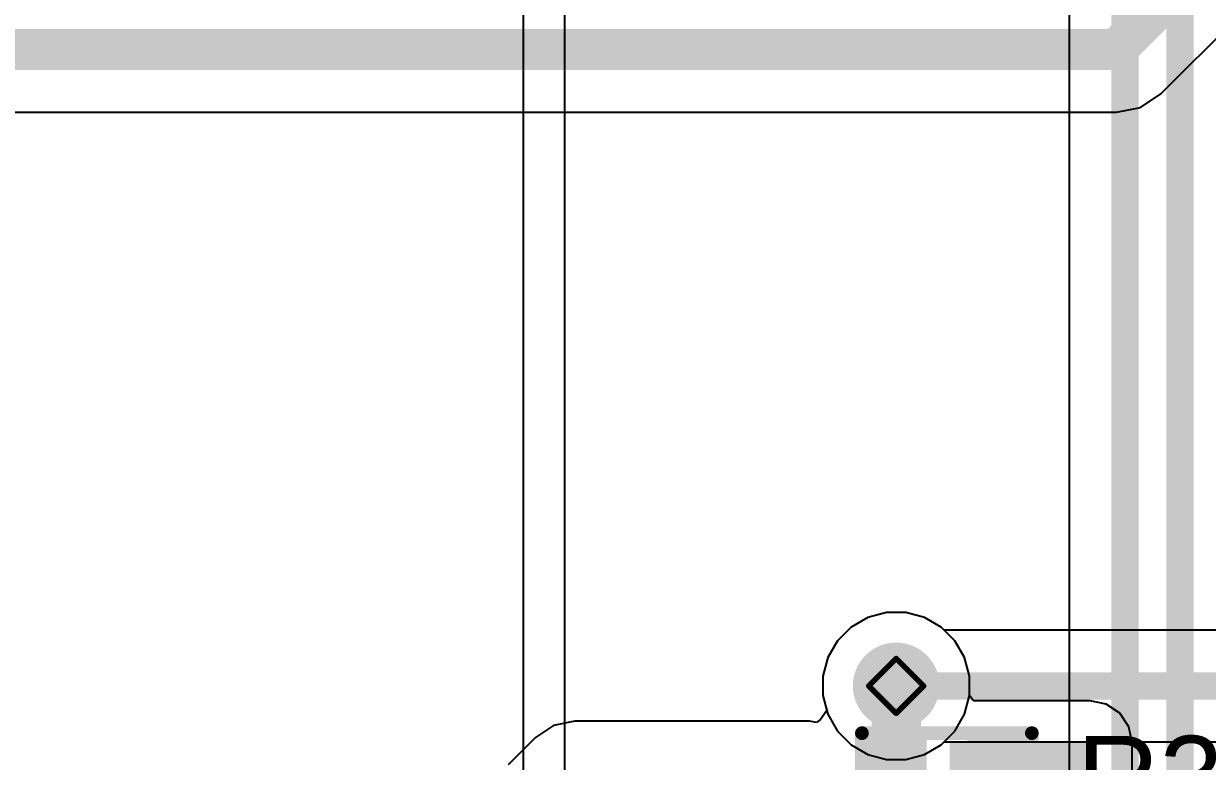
# Model space of a CAD drawing. Header units: inches. Extents: x -17.5 to 14.7, y -6.2 to 5.9.
# Drawn here: x 2.2808 to 2.7127, y 0.8162 to 1.0854 of the extents above; entities that cross this region are included whole.
import ezdxf

# ---------------------------------------------------------------- set-up
doc = ezdxf.new("R2010")
doc.units = ezdxf.units.IN
doc.header["$MEASUREMENT"] = 0
for name, color, linetype in [('Bottom Layer', 5, 'Continuous'), ('Bottom Solder', 6, 'Continuous'), ('Drill Drawing', 1, 'Continuous'), ('Ground Layer', 76, 'Continuous'), ('Power Layer', 16, 'Continuous'), ('Top Layer', 1, 'Continuous'), ('Top Overlay', 2, 'Continuous'), ('Top Paste', 8, 'Continuous'), ('Top Solder', 216, 'Continuous'), ('Via Holes', 16, 'Continuous')]:
    doc.layers.add(name, color=color, linetype=linetype)
doc.styles.add('Arial', font='', dxfattribs={"height": 0.2})
doc.styles.get('Arial').set_extended_font_data('Arial')

# ---------------------------------------------------------------- blocks, each defined once
blk = doc.blocks.new('R___0402_89')
at = {"layer": 'Top Layer'}
for points in [[(-0.0275, -0.0125), (-0.0275, 0.0125), (-0.0095, 0.0125), (-0.0095, -0.0125)], [(0.0095, -0.0125), (0.0095, 0.0125), (0.0275, 0.0125), (0.0275, -0.0125)]]:
    blk.add_hatch(color=1, dxfattribs=at).paths.add_polyline_path(points)
at = {"layer": 'Top Paste'}
for points in [[(-0.0275, -0.0125), (-0.0275, 0.0125), (-0.0095, 0.0125), (-0.0095, -0.0125)], [(0.0095, -0.0125), (0.0095, 0.0125), (0.0275, 0.0125), (0.0275, -0.0125)]]:
    blk.add_hatch(color=8, dxfattribs=at).paths.add_polyline_path(points)
at = {"layer": 'Top Solder'}
for points in [[(-0.02967, -0.01467), (-0.02967, 0.01467), (-0.00733, 0.01467), (-0.00733, -0.01467)], [(0.00733, -0.01467), (0.00733, 0.01467), (0.02967, 0.01467), (0.02967, -0.01467)]]:
    blk.add_hatch(color=216, dxfattribs=at).paths.add_polyline_path(points)
at = {"layer": 'Top Overlay'}
for points in [[(-0.031, 0.016, 0.005, 0.005, 0), (0.031, 0.016, 0.005, 0.005, 0)], [(-0.031, -0.016, 0.005, 0.005, 0), (-0.031, 0.016, 0.005, 0.005, 0)], [(0.031, -0.016, 0.005, 0.005, 0), (0.031, 0.016, 0.005, 0.005, 0)], [(-0.031, -0.016, 0.005, 0.005, 0), (0.031, -0.016, 0.005, 0.005, 0)], [(-0.032, -0.017, 0.000127, 0.000127, 0), (0.032, -0.017, 0.000127, 0.000127, 0)]]:
    blk.add_lwpolyline(points, format="xyseb", dxfattribs=at)
for points in [[(-0.03225, 0.016, 0.0025, 0.0025, 1), (-0.02975, 0.016, 0.0025, 0.0025, 1)], [(-0.03225, 0.016, 0.0025, 0.0025, 1), (-0.02975, 0.016, 0.0025, 0.0025, 1)], [(0.02975, 0.016, 0.0025, 0.0025, 1), (0.03225, 0.016, 0.0025, 0.0025, 1)], [(0.02975, 0.016, 0.0025, 0.0025, 1), (0.03225, 0.016, 0.0025, 0.0025, 1)], [(-0.03225, -0.016, 0.0025, 0.0025, 1), (-0.02975, -0.016, 0.0025, 0.0025, 1)], [(-0.03225, -0.016, 0.0025, 0.0025, 1), (-0.02975, -0.016, 0.0025, 0.0025, 1)], [(-0.03203, -0.017, 0.0000635, 0.0000635, 1), (-0.03197, -0.017, 0.0000635, 0.0000635, 1)], [(0.02975, -0.016, 0.0025, 0.0025, 1), (0.03225, -0.016, 0.0025, 0.0025, 1)], [(0.02975, -0.016, 0.0025, 0.0025, 1), (0.03225, -0.016, 0.0025, 0.0025, 1)], [(0.03197, -0.017, 0.0000635, 0.0000635, 1), (0.03203, -0.017, 0.0000635, 0.0000635, 1)]]:
    blk.add_lwpolyline(points, format="xyseb", close=True, dxfattribs=at)

msp = doc.modelspace()

# ---------------------------------------------------------------- hatches: boundary and pattern name
at = {"layer": 'Bottom Layer'}
h = msp.add_hatch(color=5, dxfattribs=at)
edge = h.paths.add_edge_path()
edge.add_arc((2.59919, 0.84369), 0.01181, 0, 360)
at = {"layer": 'Bottom Solder'}
h = msp.add_hatch(color=6, dxfattribs=at)
edge = h.paths.add_edge_path()
edge.add_arc((2.59919, 0.84369), 0.01581, 0, 360)
at = {"layer": 'Ground Layer'}
h = msp.add_hatch(color=76, dxfattribs=at)
edge = h.paths.add_edge_path()
edge.add_arc((2.59919, 0.84369), 0.01181, 0, 360)
at = {"layer": 'Power Layer'}
h = msp.add_hatch(color=16, dxfattribs=at)
edge = h.paths.add_edge_path()
edge.add_arc((2.59919, 0.84369), 0.01181, 0, 360)
at = {"layer": 'Top Layer'}
h = msp.add_hatch(color=1, dxfattribs=at)
edge = h.paths.add_edge_path()
edge.add_arc((2.59919, 0.84369), 0.01181, 0, 360)
for points in [[(2.59019, 0.81346), (2.60819, 0.81346), (2.60819, 0.84369), (2.59019, 0.84369)], [(2.61869, 0.68639), (2.67, 0.68639), (2.67, 0.82296), (2.61869, 0.82296)], [(2.63895, 0.44875), (2.67, 0.44875), (2.67, 0.82296), (2.63895, 0.82296)]]:
    msp.add_hatch(color=1, dxfattribs=at).paths.add_polyline_path(points)
at = {"layer": 'Top Solder'}
h = msp.add_hatch(color=216, dxfattribs=at)
edge = h.paths.add_edge_path()
edge.add_arc((2.59919, 0.84369), 0.01581, 0, 360)
at = {"layer": 'Via Holes'}
h = msp.add_hatch(color=7, dxfattribs=at)
edge = h.paths.add_edge_path()
edge.add_arc((2.59919, 0.84369), 0.00591, 0, 360)

# ---------------------------------------------------------------- linework, layer by layer
at = {"layer": 'Bottom Layer'}
for p, q in [((2.66232, 1.19044), (2.66232, 0.79105)), ((2.58884, 0.86868), (2.58272, 0.86515)), ((2.59566, 0.87051), (2.58884, 0.86868)), ((2.60271, 0.87051), (2.59566, 0.87051)), ((2.60953, 0.86868), (2.60271, 0.87051)), ((2.61565, 0.86515), (2.60953, 0.86868)), ((2.58272, 0.86515), (2.57773, 0.86016)), ((2.62064, 0.86016), (2.61565, 0.86515)), ((2.57773, 0.86016), (2.5742, 0.85404)), ((2.62417, 0.85404), (2.62064, 0.86016)), ((2.5742, 0.85404), (2.57237, 0.84722)), ((2.626, 0.84722), (2.62417, 0.85404)), ((2.57237, 0.84722), (2.57237, 0.84017)), ((2.626, 0.84017), (2.626, 0.84722)), ((2.57237, 0.84017), (2.5742, 0.83335)), ((2.62417, 0.83335), (2.626, 0.84017)), ((2.5742, 0.83335), (2.57773, 0.82723)), ((2.62064, 0.82723), (2.62417, 0.83335)), ((2.57773, 0.82723), (2.58272, 0.82224)), ((2.61565, 0.82224), (2.62064, 0.82723)), ((2.58272, 0.82224), (2.58884, 0.81871)), ((2.60953, 0.81871), (2.61565, 0.82224)), ((2.58884, 0.81871), (2.59566, 0.81688)), ((2.59566, 0.81688), (2.60271, 0.81688)), ((2.60271, 0.81688), (2.60953, 0.81871))]:
    msp.add_line(p, q, dxfattribs=at)
for points in [[(2.70271, 0.6575, 0.01, 0.01, 0), (2.70271, 1.20718, 0.01, 0.01, 0)], [(2.68271, 0.64921, 0.01, 0.01, 0), (2.68271, 1.19889, 0.01, 0.01, 0)]]:
    msp.add_lwpolyline(points, format="xyseb", dxfattribs=at)
at = {"layer": 'Drill Drawing'}
for points in [[(2.58919, 0.84369, 0.002, 0.002, 0), (2.59919, 0.85369, 0.002, 0.002, 0)], [(2.59919, 0.85369, 0.002, 0.002, 0), (2.60919, 0.84369, 0.002, 0.002, 0)], [(2.58919, 0.84369, 0.002, 0.002, 0), (2.59919, 0.83369, 0.002, 0.002, 0)], [(2.59919, 0.83369, 0.002, 0.002, 0), (2.60919, 0.84369, 0.002, 0.002, 0)]]:
    msp.add_lwpolyline(points, format="xyseb", dxfattribs=at)
for points in [[(2.59869, 0.85369, 0.001, 0.001, 1), (2.59969, 0.85369, 0.001, 0.001, 1)], [(2.59869, 0.85369, 0.001, 0.001, 1), (2.59969, 0.85369, 0.001, 0.001, 1)], [(2.58869, 0.84369, 0.001, 0.001, 1), (2.58969, 0.84369, 0.001, 0.001, 1)], [(2.58869, 0.84369, 0.001, 0.001, 1), (2.58969, 0.84369, 0.001, 0.001, 1)], [(2.60869, 0.84369, 0.001, 0.001, 1), (2.60969, 0.84369, 0.001, 0.001, 1)], [(2.60869, 0.84369, 0.001, 0.001, 1), (2.60969, 0.84369, 0.001, 0.001, 1)], [(2.59869, 0.83369, 0.001, 0.001, 1), (2.59969, 0.83369, 0.001, 0.001, 1)], [(2.59869, 0.83369, 0.001, 0.001, 1), (2.59969, 0.83369, 0.001, 0.001, 1)]]:
    msp.add_lwpolyline(points, format="xyseb", close=True, dxfattribs=at)
at = {"layer": 'Ground Layer'}
for p, q in [((2.58884, 0.86868), (2.58272, 0.86515)), ((2.59566, 0.87051), (2.58884, 0.86868)), ((2.60271, 0.87051), (2.59566, 0.87051)), ((2.60953, 0.86868), (2.60271, 0.87051)), ((2.61565, 0.86515), (2.60953, 0.86868)), ((2.58272, 0.86515), (2.57773, 0.86016)), ((2.61671, 0.86409), (2.61565, 0.86515)), ((2.85525, 0.86409), (2.61671, 0.86409)), ((2.57773, 0.86016), (2.5742, 0.85404)), ((2.5742, 0.85404), (2.57237, 0.84722)), ((2.57237, 0.84722), (2.57237, 0.84017)), ((2.57237, 0.84017), (2.5742, 0.83335)), ((2.5742, 0.83335), (2.57773, 0.82723)), ((2.57773, 0.82723), (2.58272, 0.82224)), ((2.58272, 0.82224), (2.58884, 0.81871)), ((2.60953, 0.81871), (2.61565, 0.82224)), ((2.61565, 0.82224), (2.61671, 0.8233)), ((2.61671, 0.8233), (2.86369, 0.8233)), ((2.58884, 0.81871), (2.59566, 0.81688)), ((2.59566, 0.81688), (2.60271, 0.81688)), ((2.60271, 0.81688), (2.60953, 0.81871))]:
    msp.add_line(p, q, dxfattribs=at)
msp.add_lwpolyline([(2.59919, 0.84369, 0.01, 0.01, 0), (2.86369, 0.84369, 0.01, 0.01, 0)], format="xyseb", dxfattribs=at)
msp.add_lwpolyline([(2.59669, 0.84369, 0.005, 0.005, 1), (2.60169, 0.84369, 0.005, 0.005, 1)], format="xyseb", close=True, dxfattribs=at)
at = {"layer": 'Power Layer'}
for p, q in [((2.46306, 2.35915), (2.46306, 0.80436)), ((2.47835, 0.80506), (2.47835, 2.35915)), ((2.58884, 0.86868), (2.58272, 0.86515)), ((2.59566, 0.87051), (2.58884, 0.86868)), ((2.60271, 0.87051), (2.59566, 0.87051)), ((2.60953, 0.86868), (2.60271, 0.87051)), ((2.61565, 0.86515), (2.60953, 0.86868)), ((2.58272, 0.86515), (2.57773, 0.86016)), ((2.62064, 0.86016), (2.61565, 0.86515)), ((2.57773, 0.86016), (2.5742, 0.85404)), ((2.62417, 0.85404), (2.62064, 0.86016)), ((2.5742, 0.85404), (2.57237, 0.84722)), ((2.626, 0.84722), (2.62417, 0.85404)), ((2.57237, 0.84722), (2.57237, 0.84017)), ((2.626, 0.84017), (2.626, 0.84722)), ((2.57237, 0.84017), (2.5742, 0.83335)), ((2.62417, 0.83335), (2.626, 0.84017)), ((2.5742, 0.83335), (2.57773, 0.82723)), ((2.62064, 0.82723), (2.62417, 0.83335)), ((2.57773, 0.82723), (2.58272, 0.82224)), ((2.61565, 0.82224), (2.62064, 0.82723)), ((2.58272, 0.82224), (2.58884, 0.81871)), ((2.60953, 0.81871), (2.61565, 0.82224)), ((2.58884, 0.81871), (2.59566, 0.81688)), ((2.59566, 0.81688), (2.60271, 0.81688)), ((2.60271, 0.81688), (2.60953, 0.81871))]:
    msp.add_line(p, q, dxfattribs=at)
at = {"layer": 'Top Layer'}
for p, q in [((2.69576, 1.05978), (2.74311, 1.10713)), ((2.68832, 1.05481), (2.69576, 1.05978)), ((2.67954, 1.05306), (2.68832, 1.05481)), ((1.1665, 1.05306), (2.67954, 1.05306)), ((2.58884, 0.86868), (2.58272, 0.86515)), ((2.59566, 0.87051), (2.58884, 0.86868)), ((2.60271, 0.87051), (2.59566, 0.87051)), ((2.60953, 0.86868), (2.60271, 0.87051)), ((2.61565, 0.86515), (2.60953, 0.86868)), ((2.58272, 0.86515), (2.57773, 0.86016)), ((2.62064, 0.86016), (2.61565, 0.86515)), ((2.57773, 0.86016), (2.5742, 0.85404)), ((2.62417, 0.85404), (2.62064, 0.86016)), ((2.5742, 0.85404), (2.57237, 0.84722)), ((2.626, 0.84722), (2.62417, 0.85404)), ((2.57237, 0.84722), (2.57237, 0.84017)), ((2.626, 0.84017), (2.626, 0.84722)), ((2.57237, 0.84017), (2.57384, 0.8347)), ((2.62746, 0.83825), (2.626, 0.84017)), ((2.67, 0.83825), (2.62746, 0.83825)), ((2.67585, 0.83709), (2.67, 0.83825)), ((2.57384, 0.8347), (2.5716, 0.8314)), ((2.68081, 0.83377), (2.67585, 0.83709)), ((2.68413, 0.82881), (2.68081, 0.83377)), ((2.4742, 0.8293), (2.46758, 0.82488)), ((2.482, 0.83085), (2.4742, 0.8293)), ((2.56755, 0.83085), (2.482, 0.83085)), ((2.57017, 0.83033), (2.56755, 0.83085)), ((2.5716, 0.8314), (2.57017, 0.83033)), ((2.46758, 0.82488), (2.45758, 0.81488)), ((2.68529, 0.82296), (2.68413, 0.82881)), ((2.68529, 0.44875), (2.68529, 0.82296))]:
    msp.add_line(p, q, dxfattribs=at)
for points in [[(2.67954, 1.076, 0.015, 0.015, 0), (2.72689, 1.12335, 0.015, 0.015, 0)], [(1.157, 1.076, 0.015, 0.015, 0), (2.67954, 1.076, 0.015, 0.015, 0)], [(2.59919, 0.81046, 0.01, 0.01, 0), (2.59919, 0.84369, 0.01, 0.01, 0)]]:
    msp.add_lwpolyline(points, format="xyseb", dxfattribs=at)
for points in [[(2.67579, 1.076, 0.0075, 0.0075, 1), (2.68329, 1.076, 0.0075, 0.0075, 1)], [(2.67579, 1.076, 0.0075, 0.0075, 1), (2.68329, 1.076, 0.0075, 0.0075, 1)], [(2.59669, 0.84369, 0.005, 0.005, 1), (2.60169, 0.84369, 0.005, 0.005, 1)]]:
    msp.add_lwpolyline(points, format="xyseb", close=True, dxfattribs=at)

# ---------------------------------------------------------------- block references
msp.add_blockref('R___0402_89', (2.61769, 0.81046))

# ---------------------------------------------------------------- texts
at = {"layer": 'Top Overlay', "style": 'Arial'}
msp.add_text('R36', height=0.03, dxfattribs=at).set_placement((2.66501, 0.79547))

doc.saveas('drawing.dxf')
